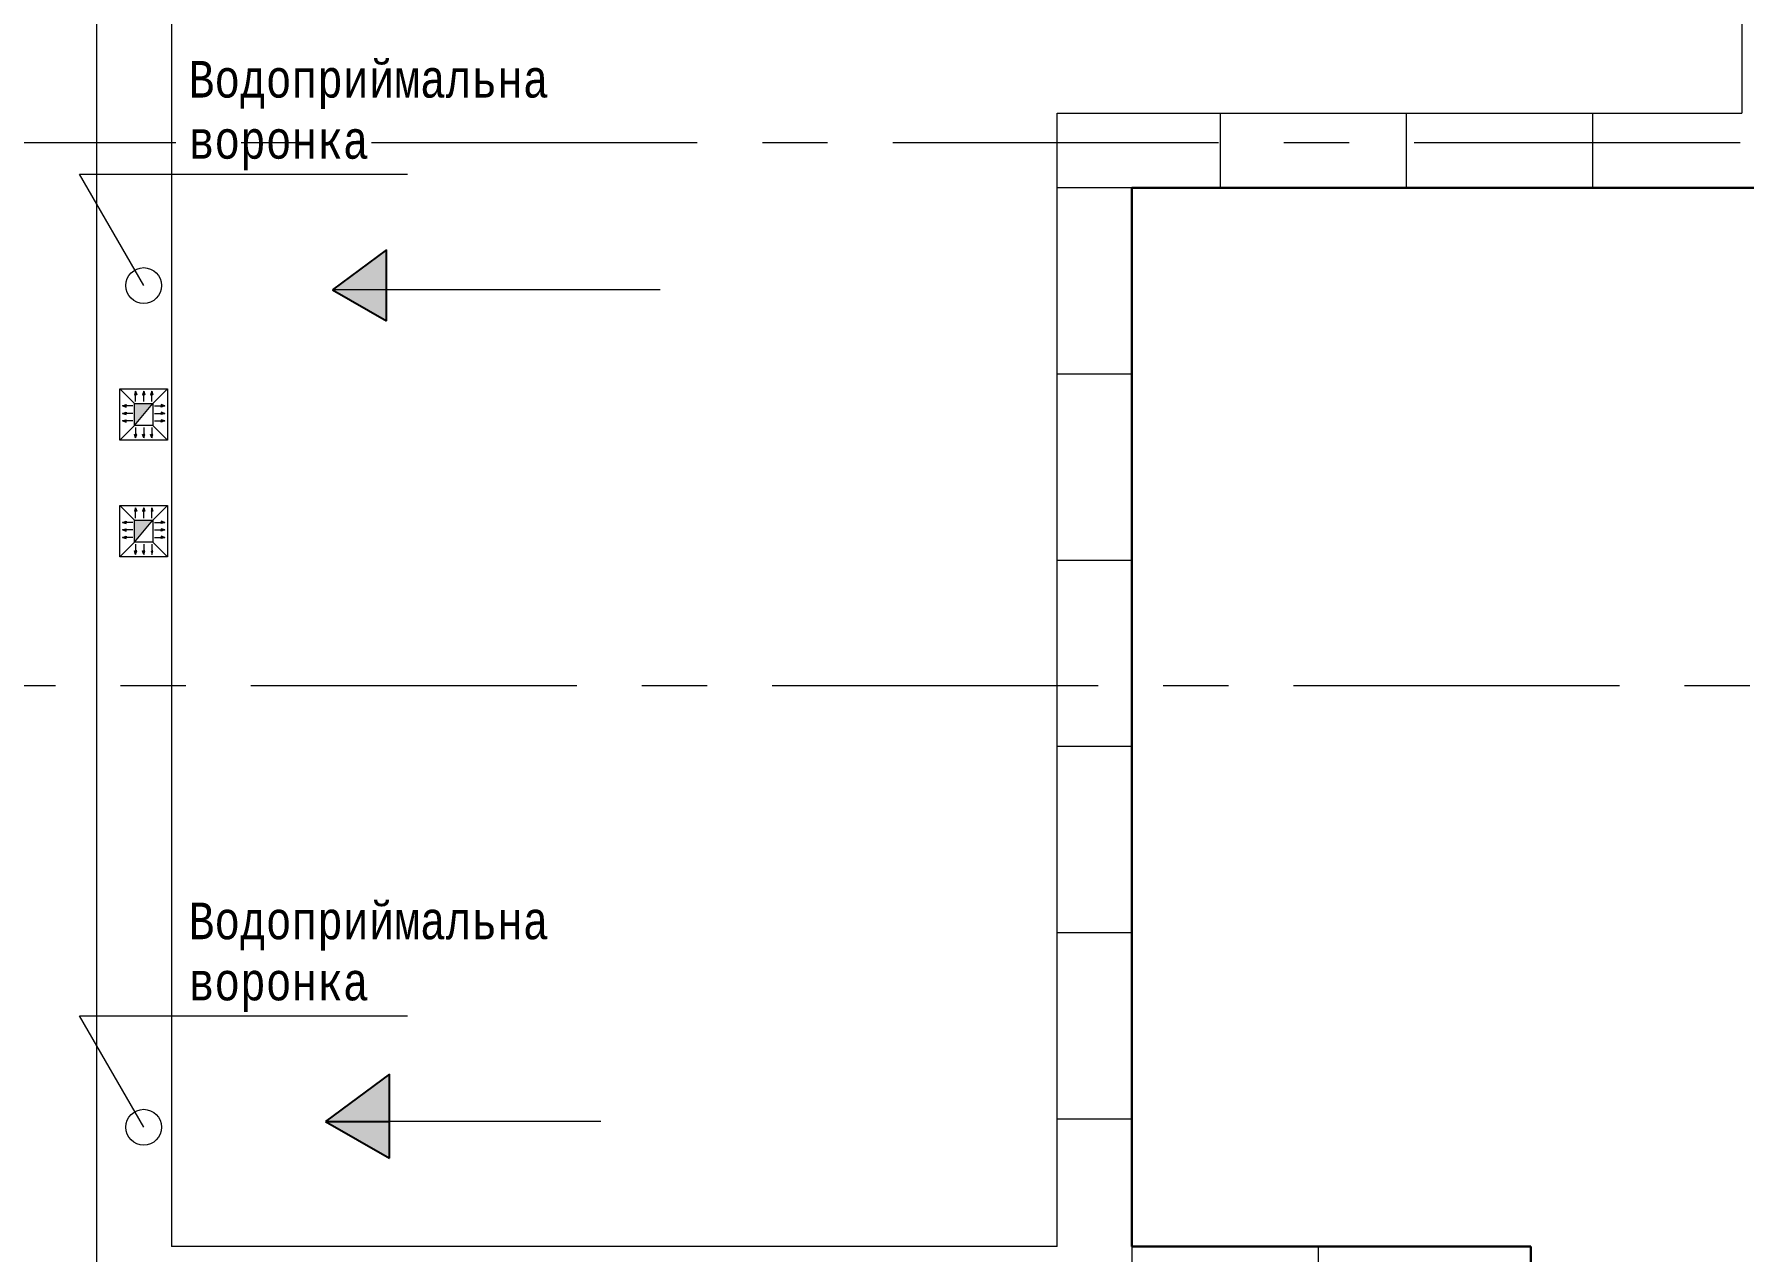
# Model space of a CAD drawing. Header units: millimetres. Extents: x -689206 to 4969298, y -1019800 to 703299.
# Drawn here: x 831412 to 843072, y -629782 to -621478 of the extents above; entities that cross this region are included whole.
import ezdxf

# ---------------------------------------------------------------- set-up
doc = ezdxf.new("R2010")
doc.units = ezdxf.units.MM
doc.linetypes.add('осеваяX2', pattern=[101.6, 63.5, -12.7, 12.7, -12.7])
doc.layers.add('кровля', color=211, linetype='Continuous')
doc.layers.add('четотам', color=7, linetype='Continuous')
for name, color, linetype, lineweight in [('несущие', 7, 'Continuous', 30), ('РАЗМЕРЫ', 7, 'Continuous', 9), ('стены', 7, 'Continuous', 20)]:
    doc.layers.add(name, color=color, linetype=linetype, lineweight=lineweight)
doc.styles.add('Аннотативный', font='isocteur.ttf', dxfattribs={"width": 0.7, "height": 250})

msp = doc.modelspace()

# ---------------------------------------------------------------- hatches: boundary and pattern name
at = {"layer": 'кровля', "lineweight": 5, "true_color": 0x000000}
h = msp.add_hatch(color=18, dxfattribs=at)
h.dxf.hatch_style = 1
h.paths.add_polyline_path([(832103, -623937.3), (832111.1, -623937.3), (832103, -623913.7)])
h.paths.add_polyline_path([(832094.9, -623937.3), (832103, -623937.3), (832103, -623913.7)])
h = msp.add_hatch(color=18, dxfattribs=at)
h.dxf.hatch_style = 1
h.paths.add_polyline_path([(832158.3, -623937.3), (832166.4, -623937.3), (832158.3, -623913.7)])
h.paths.add_polyline_path([(832150.2, -623937.3), (832158.3, -623937.3), (832158.3, -623913.7)])
h = msp.add_hatch(color=18, dxfattribs=at)
h.dxf.hatch_style = 1
h.paths.add_polyline_path([(832213.6, -623913.7), (832205.4, -623937.3), (832213.6, -623937.3)])
h.paths.add_polyline_path([(832213.6, -623913.7), (832213.6, -623937.3), (832221.7, -623937.3)])
h = msp.add_hatch(color=18, dxfattribs=at)
h.dxf.hatch_style = 1
h.paths.add_polyline_path([(832014.3, -624013.1), (832037.9, -624021.2), (832037.9, -624013.1)])
h.paths.add_polyline_path([(832014.3, -624013.1), (832037.9, -624013.1), (832037.9, -624004.9)])
h = msp.add_hatch(color=18, dxfattribs=at)
h.dxf.hatch_style = 1
h.paths.add_polyline_path([(832014.3, -624064.3), (832037.9, -624072.5), (832037.9, -624064.3)])
h.paths.add_polyline_path([(832014.3, -624064.3), (832037.9, -624064.3), (832037.9, -624056.2)])
h = msp.add_hatch(color=18, dxfattribs=at)
h.dxf.hatch_style = 1
h.paths.add_polyline_path([(832278.6, -624013.1), (832278.6, -624021.2), (832302.3, -624013.1)])
h.paths.add_polyline_path([(832278.6, -624004.9), (832278.6, -624013.1), (832302.3, -624013.1)])
h = msp.add_hatch(color=18, dxfattribs=at)
h.dxf.hatch_style = 1
h.paths.add_polyline_path([(832278.6, -624064.3), (832278.6, -624072.5), (832302.3, -624064.3)])
h.paths.add_polyline_path([(832278.6, -624056.2), (832278.6, -624064.3), (832302.3, -624064.3)])
h = msp.add_hatch(color=18, dxfattribs=at)
h.dxf.hatch_style = 1
h.paths.add_polyline_path([(832037.9, -624115.6), (832037.9, -624107.4), (832014.3, -624115.6)])
h.paths.add_polyline_path([(832037.9, -624123.7), (832037.9, -624115.6), (832014.3, -624115.6)])
h = msp.add_hatch(color=18, dxfattribs=at)
h.dxf.hatch_style = 1
h.paths.add_polyline_path([(832302.3, -624115.6), (832278.6, -624107.4), (832278.6, -624115.6)])
h.paths.add_polyline_path([(832302.3, -624115.6), (832278.6, -624115.6), (832278.6, -624123.7)])
h = msp.add_hatch(color=18, dxfattribs=at)
h.dxf.hatch_style = 1
h.paths.add_polyline_path([(832111.1, -624207.7), (832103, -624207.7), (832103, -624231.3)])
h.paths.add_polyline_path([(832103, -624207.7), (832094.9, -624207.7), (832103, -624231.3)])
at = {"layer": 'кровля', "lineweight": 15, "true_color": 0x000000}
h = msp.add_hatch(color=18, dxfattribs=at)
h.dxf.hatch_style = 1
h.paths.add_polyline_path([(832166.4, -624207.7), (832158.3, -624207.7), (832158.3, -624231.3)])
h.paths.add_polyline_path([(832158.3, -624207.7), (832150.2, -624207.7), (832158.3, -624231.3)])
at = {"layer": 'кровля', "lineweight": 5, "true_color": 0x000000}
h = msp.add_hatch(color=18, dxfattribs=at)
h.dxf.hatch_style = 1
h.paths.add_polyline_path([(832213.6, -624207.7), (832205.4, -624207.7), (832213.6, -624231.3)])
h.paths.add_polyline_path([(832221.7, -624207.7), (832213.6, -624207.7), (832213.6, -624231.3)])
h = msp.add_hatch(color=18, dxfattribs=at)
h.dxf.hatch_style = 1
h.paths.add_polyline_path([(832103, -624732.3), (832111.1, -624732.3), (832103, -624708.7)])
h.paths.add_polyline_path([(832094.9, -624732.3), (832103, -624732.3), (832103, -624708.7)])
h = msp.add_hatch(color=18, dxfattribs=at)
h.dxf.hatch_style = 1
h.paths.add_polyline_path([(832158.3, -624732.3), (832166.4, -624732.3), (832158.3, -624708.7)])
h.paths.add_polyline_path([(832150.2, -624732.3), (832158.3, -624732.3), (832158.3, -624708.7)])
h = msp.add_hatch(color=18, dxfattribs=at)
h.dxf.hatch_style = 1
h.paths.add_polyline_path([(832213.6, -624708.7), (832205.4, -624732.3), (832213.6, -624732.3)])
h.paths.add_polyline_path([(832213.6, -624708.7), (832213.6, -624732.3), (832221.7, -624732.3)])
h = msp.add_hatch(color=18, dxfattribs=at)
h.dxf.hatch_style = 1
h.paths.add_polyline_path([(832014.3, -624808.1), (832037.9, -624816.2), (832037.9, -624808.1)])
h.paths.add_polyline_path([(832014.3, -624808.1), (832037.9, -624808.1), (832037.9, -624799.9)])
h = msp.add_hatch(color=18, dxfattribs=at)
h.dxf.hatch_style = 1
h.paths.add_polyline_path([(832014.3, -624859.3), (832037.9, -624867.5), (832037.9, -624859.3)])
h.paths.add_polyline_path([(832014.3, -624859.3), (832037.9, -624859.3), (832037.9, -624851.2)])
h = msp.add_hatch(color=18, dxfattribs=at)
h.dxf.hatch_style = 1
h.paths.add_polyline_path([(832278.6, -624808.1), (832278.6, -624816.2), (832302.3, -624808.1)])
h.paths.add_polyline_path([(832278.6, -624799.9), (832278.6, -624808.1), (832302.3, -624808.1)])
h = msp.add_hatch(color=18, dxfattribs=at)
h.dxf.hatch_style = 1
h.paths.add_polyline_path([(832278.6, -624859.3), (832278.6, -624867.5), (832302.3, -624859.3)])
h.paths.add_polyline_path([(832278.6, -624851.2), (832278.6, -624859.3), (832302.3, -624859.3)])
h = msp.add_hatch(color=18, dxfattribs=at)
h.dxf.hatch_style = 1
h.paths.add_polyline_path([(832037.9, -624910.6), (832037.9, -624902.4), (832014.3, -624910.6)])
h.paths.add_polyline_path([(832037.9, -624918.7), (832037.9, -624910.6), (832014.3, -624910.6)])
h = msp.add_hatch(color=18, dxfattribs=at)
h.dxf.hatch_style = 1
h.paths.add_polyline_path([(832111.1, -625002.7), (832103, -625002.7), (832103, -625026.3)])
h.paths.add_polyline_path([(832103, -625002.7), (832094.9, -625002.7), (832103, -625026.3)])
at = {"layer": 'кровля', "lineweight": 15, "true_color": 0x000000}
h = msp.add_hatch(color=18, dxfattribs=at)
h.dxf.hatch_style = 1
h.paths.add_polyline_path([(832166.4, -625002.7), (832158.3, -625002.7), (832158.3, -625026.3)])
h.paths.add_polyline_path([(832158.3, -625002.7), (832150.2, -625002.7), (832158.3, -625026.3)])
at = {"layer": 'кровля', "lineweight": 5, "true_color": 0x000000}
h = msp.add_hatch(color=18, dxfattribs=at)
h.dxf.hatch_style = 1
h.paths.add_polyline_path([(832213.6, -625002.7), (832205.4, -625002.7), (832213.6, -625026.3)])
h.paths.add_polyline_path([(832221.7, -625002.7), (832213.6, -625002.7), (832213.6, -625026.3)])
h = msp.add_hatch(color=18, dxfattribs=at)
h.dxf.hatch_style = 1
h.paths.add_polyline_path([(832302.3, -624910.6), (832278.6, -624902.4), (832278.6, -624910.6)])
h.paths.add_polyline_path([(832302.3, -624910.6), (832278.6, -624910.6), (832278.6, -624918.7)])
at = {"layer": 'РАЗМЕРЫ', "lineweight": 20, "ltscale": 150}
h = msp.add_hatch(color=256, dxfattribs=at)
h.dxf.hatch_style = 1
h.paths.add_polyline_path([(833834.8, -628570.7), (833398.7, -628892.9), (833834.8, -628892.9)])
h.paths.add_polyline_path([(833834.8, -628892.9), (833398.7, -628892.9), (833834.8, -629144.7)])
h.paths.add_polyline_path([(830799.1, -628811.1), (830799.1, -628986.6), (831103.1, -628986.6)])
h.paths.add_polyline_path([(831103.1, -628986.6), (830799.1, -628986.6), (830799.1, -629251.5)])
h.paths.add_polyline_path([(830487.4, -622900.1), (830487.4, -623176.4), (830966, -623176.4)])
h.paths.add_polyline_path([(830966, -623176.4), (830487.4, -623176.4), (830487.4, -623411.8)])
h.paths.add_polyline_path([(833813.9, -622949.4), (833445.5, -623221.2), (833813.9, -623221.2)])
h.paths.add_polyline_path([(833813.9, -623221.2), (833445.5, -623221.2), (833813.9, -623433.9)])
at = {"layer": 'РАЗМЕРЫ', "lineweight": 5, "ltscale": 150}
h = msp.add_hatch(color=256, dxfattribs=at)
h.dxf.hatch_style = 1
h.paths.add_polyline_path([(832220.8, -623997.5), (832095.8, -623997.5), (832095.8, -624147.5)])
h = msp.add_hatch(color=256, dxfattribs=at)
h.dxf.hatch_style = 1
h.paths.add_polyline_path([(832220.8, -624792.5), (832095.8, -624792.5), (832095.8, -624942.5)])

# ---------------------------------------------------------------- linework, layer by layer
at = {"layer": 'кровля', "color": 18, "lineweight": 5, "true_color": 0x000000}
for p, q in [((832095.8, -623997.5), (831995.8, -623897.5)), ((832103, -623913.7), (832094.9, -623937.3)), ((832094.9, -623937.3), (832103, -623937.3)), ((832103, -623983.7), (832103, -623913.7)), ((832103, -623913.7), (832111.1, -623937.3)), ((832111.1, -623937.3), (832103, -623937.3)), ((832158.3, -623913.7), (832166.4, -623937.3)), ((832166.4, -623937.3), (832158.3, -623937.3)), ((832213.6, -623913.7), (832205.4, -623937.3)), ((832205.4, -623937.3), (832213.6, -623937.3)), ((832213.6, -623983.7), (832213.6, -623913.7)), ((832213.6, -623913.7), (832221.7, -623937.3)), ((832221.7, -623937.3), (832213.6, -623937.3)), ((832220.8, -623997.5), (832320.8, -623897.5)), ((832014.3, -624013.1), (832037.9, -624004.9)), ((832084.3, -624013.1), (832014.3, -624013.1)), ((832014.3, -624013.1), (832037.9, -624021.2)), ((832014.3, -624064.3), (832037.9, -624056.2)), ((832084.3, -624064.3), (832014.3, -624064.3)), ((832014.3, -624064.3), (832037.9, -624072.5)), ((832037.9, -624004.9), (832037.9, -624013.1)), ((832037.9, -624021.2), (832037.9, -624013.1)), ((832037.9, -624056.2), (832037.9, -624064.3)), ((832037.9, -624072.5), (832037.9, -624064.3)), ((832232.3, -624013.1), (832302.3, -624013.1)), ((832232.3, -624064.3), (832302.3, -624064.3)), ((832302.3, -624013.1), (832278.6, -624004.9)), ((832278.6, -624004.9), (832278.6, -624013.1)), ((832302.3, -624013.1), (832278.6, -624021.2)), ((832278.6, -624021.2), (832278.6, -624013.1)), ((832302.3, -624064.3), (832278.6, -624056.2)), ((832278.6, -624056.2), (832278.6, -624064.3)), ((832302.3, -624064.3), (832278.6, -624072.5)), ((832278.6, -624072.5), (832278.6, -624064.3)), ((832095.8, -624147.5), (831995.8, -624247.5)), ((832014.3, -624115.6), (832037.9, -624107.4)), ((832084.3, -624115.6), (832014.3, -624115.6)), ((832014.3, -624115.6), (832037.9, -624123.7)), ((832037.9, -624107.4), (832037.9, -624115.6)), ((832037.9, -624123.7), (832037.9, -624115.6)), ((832103, -624161.3), (832103, -624231.3)), ((832213.6, -624161.3), (832213.6, -624231.3)), ((832220.8, -624147.5), (832320.8, -624247.5)), ((832232.3, -624115.6), (832302.3, -624115.6)), ((832302.3, -624115.6), (832278.6, -624107.4)), ((832278.6, -624107.4), (832278.6, -624115.6)), ((832302.3, -624115.6), (832278.6, -624123.7)), ((832278.6, -624123.7), (832278.6, -624115.6)), ((832103, -624231.3), (832094.9, -624207.7)), ((832094.9, -624207.7), (832103, -624207.7)), ((832103, -624231.3), (832111.1, -624207.7)), ((832111.1, -624207.7), (832103, -624207.7)), ((832213.6, -624231.3), (832205.4, -624207.7)), ((832205.4, -624207.7), (832213.6, -624207.7)), ((832213.6, -624231.3), (832221.7, -624207.7)), ((832221.7, -624207.7), (832213.6, -624207.7)), ((832095.8, -624792.5), (831995.8, -624692.5)), ((832103, -624708.7), (832094.9, -624732.3)), ((832094.9, -624732.3), (832103, -624732.3)), ((832103, -624778.7), (832103, -624708.7)), ((832103, -624708.7), (832111.1, -624732.3)), ((832111.1, -624732.3), (832103, -624732.3)), ((832158.3, -624708.7), (832166.4, -624732.3)), ((832166.4, -624732.3), (832158.3, -624732.3)), ((832213.6, -624778.7), (832213.6, -624708.7)), ((832213.6, -624708.7), (832221.7, -624732.3)), ((832221.7, -624732.3), (832213.6, -624732.3)), ((832220.8, -624792.5), (832320.8, -624692.5)), ((832014.3, -624808.1), (832037.9, -624799.9)), ((832084.3, -624808.1), (832014.3, -624808.1)), ((832014.3, -624808.1), (832037.9, -624816.2)), ((832014.3, -624859.3), (832037.9, -624851.2)), ((832084.3, -624859.3), (832014.3, -624859.3)), ((832014.3, -624859.3), (832037.9, -624867.5)), ((832037.9, -624799.9), (832037.9, -624808.1)), ((832037.9, -624816.2), (832037.9, -624808.1)), ((832037.9, -624851.2), (832037.9, -624859.3)), ((832037.9, -624867.5), (832037.9, -624859.3)), ((832232.3, -624808.1), (832302.3, -624808.1)), ((832232.3, -624859.3), (832302.3, -624859.3)), ((832302.3, -624808.1), (832278.6, -624799.9)), ((832278.6, -624799.9), (832278.6, -624808.1)), ((832302.3, -624808.1), (832278.6, -624816.2)), ((832278.6, -624816.2), (832278.6, -624808.1)), ((832302.3, -624859.3), (832278.6, -624851.2)), ((832278.6, -624851.2), (832278.6, -624859.3)), ((832302.3, -624859.3), (832278.6, -624867.5)), ((832278.6, -624867.5), (832278.6, -624859.3)), ((832095.8, -624942.5), (831995.8, -625042.5)), ((832014.3, -624910.6), (832037.9, -624902.4)), ((832084.3, -624910.6), (832014.3, -624910.6)), ((832014.3, -624910.6), (832037.9, -624918.7)), ((832037.9, -624902.4), (832037.9, -624910.6)), ((832037.9, -624918.7), (832037.9, -624910.6)), ((832103, -625026.3), (832094.9, -625002.7)), ((832094.9, -625002.7), (832103, -625002.7)), ((832103, -624956.3), (832103, -625026.3)), ((832103, -625026.3), (832111.1, -625002.7)), ((832111.1, -625002.7), (832103, -625002.7)), ((832213.6, -624956.3), (832213.6, -625026.3)), ((832213.6, -625026.3), (832221.7, -625002.7)), ((832221.7, -625002.7), (832213.6, -625002.7)), ((832220.8, -624942.5), (832320.8, -625042.5)), ((832232.3, -624910.6), (832302.3, -624910.6)), ((832302.3, -624910.6), (832278.6, -624902.4)), ((832278.6, -624902.4), (832278.6, -624910.6)), ((832302.3, -624910.6), (832278.6, -624918.7)), ((832278.6, -624918.7), (832278.6, -624910.6))]:
    msp.add_line(p, q, dxfattribs=at)
at = {"layer": 'кровля', "color": 18, "lineweight": 15, "true_color": 0x000000}
for p, q in [((832158.3, -623913.7), (832150.2, -623937.3)), ((832150.2, -623937.3), (832158.3, -623937.3)), ((832158.3, -623983.7), (832158.3, -623913.7)), ((832158.3, -624161.3), (832158.3, -624231.3)), ((832158.3, -624231.3), (832150.2, -624207.7)), ((832150.2, -624207.7), (832158.3, -624207.7)), ((832158.3, -624231.3), (832166.4, -624207.7)), ((832166.4, -624207.7), (832158.3, -624207.7)), ((832158.3, -624708.7), (832150.2, -624732.3)), ((832150.2, -624732.3), (832158.3, -624732.3)), ((832158.3, -624778.7), (832158.3, -624708.7)), ((832158.3, -625026.3), (832150.2, -625002.7)), ((832150.2, -625002.7), (832158.3, -625002.7)), ((832158.3, -624956.3), (832158.3, -625026.3)), ((832158.3, -625026.3), (832166.4, -625002.7)), ((832166.4, -625002.7), (832158.3, -625002.7))]:
    msp.add_line(p, q, dxfattribs=at)
at = {"layer": 'кровля', "color": 18, "lineweight": 5, "true_color": 0x000000}
for points in [[(831995.8, -623897.5), (832320.8, -623897.5), (832320.8, -624247.5), (831995.8, -624247.5)], [(832095.8, -623997.5), (832220.8, -623997.5), (832220.8, -624147.5), (832095.8, -624147.5)], [(831995.8, -624692.5), (832320.8, -624692.5), (832320.8, -625042.5), (831995.8, -625042.5)], [(832095.8, -624792.5), (832220.8, -624792.5), (832220.8, -624942.5), (832095.8, -624942.5)]]:
    msp.add_lwpolyline(points, close=True, dxfattribs=at)
at = {"layer": 'несущие', "lineweight": 13}
for p, q in [((832347.3, -618699.8), (832347.3, -629747)), ((843059.5, -618699.8), (843059.5, -622017)), ((831837.4, -618899.8), (831837.4, -633374.2)), ((838388.2, -629747), (832347.3, -629747))]:
    msp.add_line(p, q, dxfattribs=at)
at = {"layer": 'РАЗМЕРЫ', "lineweight": 9, "ltscale": 150}
for p, q in [((839499.5, -622017), (839499.5, -622527)), ((840769.5, -622017), (840769.5, -622527)), ((842039.5, -622017), (842039.5, -622527)), ((832158.3, -623192.5), (831720.1, -622433.6)), ((831720.1, -622433.6), (833957.2, -622433.6)), ((839499.5, -622527), (838388.2, -622527)), ((835680.3, -623221.2), (833445.5, -623221.2)), ((838898.2, -623797), (838388.2, -623797)), ((838898.2, -625067), (838388.2, -625067)), ((838898.2, -626337), (838388.2, -626337)), ((838898.2, -627607), (838388.2, -627607)), ((832158.3, -628932.5), (831720.1, -628173.6)), ((831720.1, -628173.6), (833957.2, -628173.6)), ((835275.8, -628892.9), (833398.7, -628892.9)), ((838898.2, -628877), (838388.2, -628877)), ((838898.2, -628877), (838898.2, -630257)), ((840168.2, -629747), (840168.2, -630257))]:
    msp.add_line(p, q, dxfattribs=at)
at = {"layer": 'РАЗМЕРЫ', "linetype": 'осеваяX2', "lineweight": 5, "ltscale": 35}
msp.add_line((850158.3, -622218.3), (783105.6, -622218.3), dxfattribs=at)
at = {"layer": 'РАЗМЕРЫ', "lineweight": 25, "ltscale": 150}
for p, q in [((833813.9, -622949.4), (833445.5, -623221.2)), ((833813.9, -623433.9), (833813.9, -622949.4)), ((833445.5, -623221.2), (833813.9, -623433.9)), ((833834.8, -628570.7), (833398.7, -628892.9)), ((833834.8, -628892.9), (833834.8, -628570.7)), ((833398.7, -628892.9), (833834.8, -628892.9)), ((833398.7, -628892.9), (833834.8, -629144.7)), ((833834.8, -629144.7), (833834.8, -628892.9))]:
    msp.add_line(p, q, dxfattribs=at)
at = {"layer": 'РАЗМЕРЫ', "lineweight": 9, "ltscale": 150}
for centre in [(832158.3, -623192.5), (832158.3, -628932.5)]:
    msp.add_circle(centre, 122, dxfattribs=at)
at = {"layer": 'стены', "lineweight": 13}
for p, q in [((838388.2, -629747), (838388.2, -622017)), ((838388.2, -622017), (843059.5, -622017))]:
    msp.add_line(p, q, dxfattribs=at)
at = {"layer": 'стены', "lineweight": 30}
for p, q in [((838898.2, -622527), (841620.3, -622527)), ((838898.2, -622527), (838898.2, -629747)), ((841620.3, -622527), (844339.5, -622527)), ((838898.2, -629747), (841620.3, -629747)), ((841620.3, -629747), (841620.3, -638430.3))]:
    msp.add_line(p, q, dxfattribs=at)
at = {"layer": 'стены', "linetype": 'осеваяX2', "lineweight": 5, "ltscale": 35}
msp.add_line((783105.6, -625920.3), (850158.3, -625920.3), dxfattribs=at)
at = {"layer": 'четотам', "color": 18, "lineweight": 5, "true_color": 0x000000}
for points in [[(832095.8, -624147.5), (832095.8, -623997.5), (832220.8, -623997.5), (832220.8, -624147.5), (832095.8, -624147.5), (832220.8, -623997.5)], [(832095.8, -624147.5), (832095.8, -623997.5), (832220.8, -623997.5), (832220.8, -624147.5), (832095.8, -624147.5), (832220.8, -623997.5)], [(832095.8, -624942.5), (832095.8, -624792.5), (832220.8, -624792.5), (832220.8, -624942.5), (832095.8, -624942.5), (832220.8, -624792.5)], [(832095.8, -624942.5), (832095.8, -624792.5), (832220.8, -624792.5), (832220.8, -624942.5), (832095.8, -624942.5), (832220.8, -624792.5)]]:
    msp.add_lwpolyline(points, dxfattribs=at)

# ---------------------------------------------------------------- texts
at = {"layer": 'РАЗМЕРЫ', "lineweight": 13, "ltscale": 150, "char_height": 250, "width": 850, "attachment_point": 1, "style": 'Аннотативный'}
for insert in [(832465.2, -621660.6), (832465.2, -627400.6)]:
    msp.add_mtext('Водоприймальна воронка', dxfattribs=dict(at, insert=insert))

doc.saveas('drawing.dxf')
